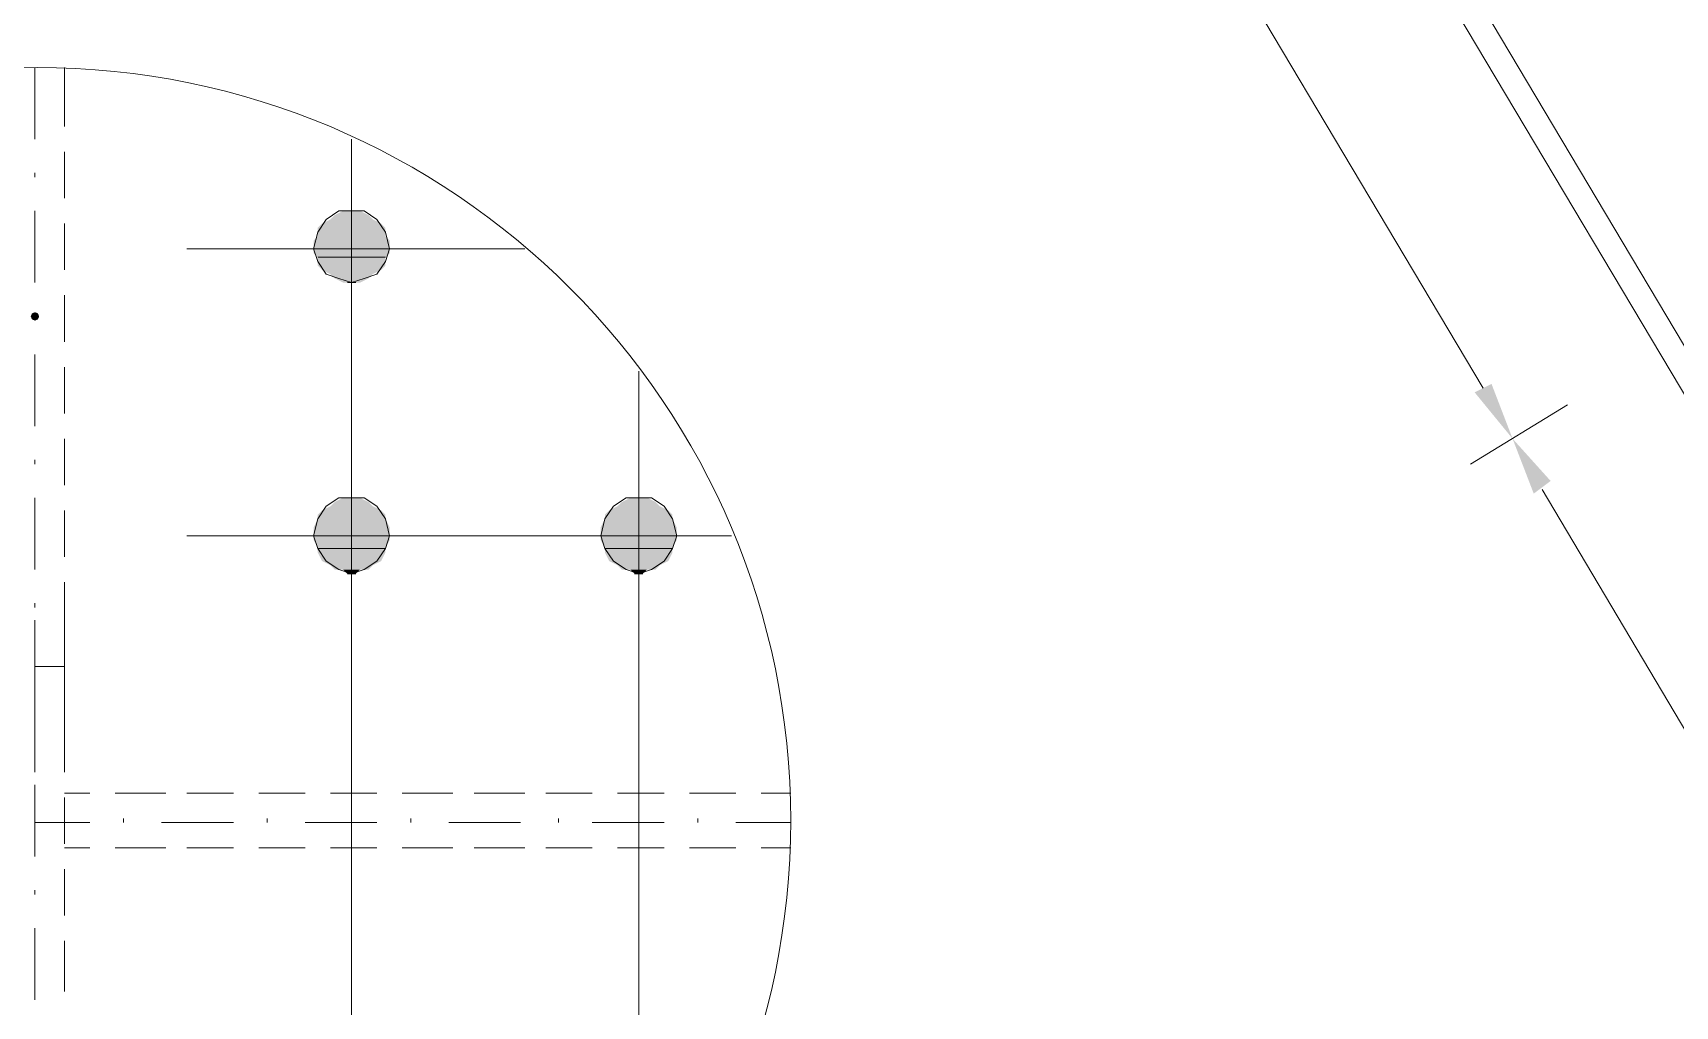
# Model space of a CAD drawing. Header units: millimetres. Extents: x 6 to 291, y 4 to 206.
# Drawn here: x 101.07 to 117.54, y 58.65 to 68.42 of the extents above; entities that cross this region are included whole.
import ezdxf

# ---------------------------------------------------------------- set-up
doc = ezdxf.new("R2010")
doc.units = ezdxf.units.MM
doc.layers.add('C00-00-00', color=7, linetype='Continuous')

msp = doc.modelspace()

# ---------------------------------------------------------------- hatches: boundary and pattern name
at = {"layer": 'C00-00-00'}
h = msp.add_hatch(color=256, dxfattribs=at)
h.dxf.hatch_style = 2
h.paths.add_polyline_path([(104.055333, 66.548005), (103.970664, 66.505663), (104.563337, 66.505663)])
h = msp.add_hatch(color=256, dxfattribs=at)
h.dxf.hatch_style = 2
h.paths.add_polyline_path([(104.097667, 66.590331), (104.055333, 66.548005), (104.478668, 66.548005)])
h = msp.add_hatch(color=256, dxfattribs=at)
h.dxf.hatch_style = 2
h.paths.add_polyline_path([(104.055333, 66.548005), (104.478668, 66.548005), (104.563337, 66.505663)])
h = msp.add_hatch(color=256, dxfattribs=at)
h.dxf.hatch_style = 2
h.paths.add_polyline_path([(104.182336, 66.632674), (104.097667, 66.590331), (104.436334, 66.590331)])
h = msp.add_hatch(color=256, dxfattribs=at)
h.dxf.hatch_style = 2
h.paths.add_polyline_path([(104.097667, 66.590331), (104.436334, 66.590331), (104.478668, 66.548005)])
h = msp.add_hatch(color=256, dxfattribs=at)
h.dxf.hatch_style = 2
h.paths.add_polyline_path([(104.22467, 66.632674), (104.182336, 66.632674), (104.351665, 66.632674)])
h = msp.add_hatch(color=256, dxfattribs=at)
h.dxf.hatch_style = 2
h.paths.add_polyline_path([(104.182336, 66.632674), (104.351665, 66.632674), (104.436334, 66.590331)])
h = msp.add_hatch(color=256, dxfattribs=at)
h.dxf.hatch_style = 2
h.paths.add_polyline_path([(104.22467, 66.632674), (104.309331, 66.632674), (104.351665, 66.632674)])
h = msp.add_hatch(color=256, dxfattribs=at)
h.dxf.hatch_style = 2
h.paths.add_polyline_path([(103.92833, 66.378668), (103.886004, 66.336342), (104.647997, 66.336342)])
h = msp.add_hatch(color=256, dxfattribs=at)
h.dxf.hatch_style = 2
h.paths.add_polyline_path([(103.970664, 66.505663), (103.92833, 66.463336), (104.605663, 66.463336)])
h = msp.add_hatch(color=256, dxfattribs=at)
h.dxf.hatch_style = 2
h.paths.add_polyline_path([(103.92833, 66.463336), (103.92833, 66.378668), (104.605663, 66.378668)])
h = msp.add_hatch(color=256, dxfattribs=at)
h.dxf.hatch_style = 2
h.paths.add_polyline_path([(103.92833, 66.463336), (104.605663, 66.463336), (104.605663, 66.378668)])
h = msp.add_hatch(color=256, dxfattribs=at)
h.dxf.hatch_style = 2
h.paths.add_polyline_path([(103.92833, 66.378668), (104.605663, 66.378668), (104.647997, 66.336342)])
h = msp.add_hatch(color=256, dxfattribs=at)
h.dxf.hatch_style = 2
h.paths.add_polyline_path([(103.970664, 66.505663), (104.563337, 66.505663), (104.605663, 66.463336)])
h = msp.add_hatch(color=256, dxfattribs=at)
h.dxf.hatch_style = 2
h.paths.add_polyline_path([(103.886004, 66.336342), (103.886004, 66.251673), (104.647997, 66.251673)])
h = msp.add_hatch(color=256, dxfattribs=at)
h.dxf.hatch_style = 2
h.paths.add_polyline_path([(103.886004, 66.336342), (104.647997, 66.336342), (104.647997, 66.251673)])
h = msp.add_hatch(color=256, dxfattribs=at)
h.dxf.hatch_style = 2
h.paths.add_polyline_path([(103.886004, 66.251673), (103.886004, 66.209331), (104.647997, 66.209331)])
h = msp.add_hatch(color=256, dxfattribs=at)
h.dxf.hatch_style = 2
h.paths.add_polyline_path([(103.886004, 66.251673), (104.647997, 66.251673), (104.647997, 66.209331)])
h = msp.add_hatch(color=256, dxfattribs=at)
h.dxf.hatch_style = 2
h.paths.add_polyline_path([(103.886004, 66.209331), (103.92833, 66.167004), (104.605663, 66.167004)])
h = msp.add_hatch(color=256, dxfattribs=at)
h.dxf.hatch_style = 2
h.paths.add_polyline_path([(103.886004, 66.209331), (104.647997, 66.209331), (104.605663, 66.167004)])
h = msp.add_hatch(color=256, dxfattribs=at)
h.dxf.hatch_style = 2
h.paths.add_polyline_path([(103.92833, 66.167004), (103.92833, 66.082336), (104.605663, 66.082336)])
h = msp.add_hatch(color=256, dxfattribs=at)
h.dxf.hatch_style = 2
h.paths.add_polyline_path([(103.92833, 66.167004), (104.605663, 66.167004), (104.605663, 66.082336)])
h = msp.add_hatch(color=256, dxfattribs=at)
h.dxf.hatch_style = 2
h.paths.add_polyline_path([(103.92833, 66.082336), (103.970664, 66.04001), (104.563337, 66.04001)])
h = msp.add_hatch(color=256, dxfattribs=at)
h.dxf.hatch_style = 2
h.paths.add_polyline_path([(103.92833, 66.082336), (104.605663, 66.082336), (104.563337, 66.04001)])
h = msp.add_hatch(color=256, dxfattribs=at)
h.dxf.hatch_style = 2
h.paths.add_polyline_path([(103.970664, 66.04001), (104.055333, 65.997667), (104.478668, 65.997667)])
h = msp.add_hatch(color=256, dxfattribs=at)
h.dxf.hatch_style = 2
h.paths.add_polyline_path([(103.970664, 66.04001), (104.563337, 66.04001), (104.478668, 65.997667)])
h = msp.add_hatch(color=256, dxfattribs=at)
h.dxf.hatch_style = 2
h.paths.add_polyline_path([(104.055333, 65.997667), (104.097667, 65.955341), (104.436334, 65.955341)])
h = msp.add_hatch(color=256, dxfattribs=at)
h.dxf.hatch_style = 2
h.paths.add_polyline_path([(104.055333, 65.997667), (104.478668, 65.997667), (104.436334, 65.955341)])
h = msp.add_hatch(color=256, dxfattribs=at)
h.dxf.hatch_style = 2
h.paths.add_polyline_path([(104.097667, 65.955341), (104.182336, 65.912999), (104.351665, 65.912999)])
h = msp.add_hatch(color=256, dxfattribs=at)
h.dxf.hatch_style = 2
h.paths.add_polyline_path([(104.097667, 65.955341), (104.436334, 65.955341), (104.351665, 65.912999)])
h = msp.add_hatch(color=256, dxfattribs=at)
h.dxf.hatch_style = 2
h.paths.add_polyline_path([(104.182336, 65.912999), (104.22467, 65.912999), (104.309331, 65.912999)])
h = msp.add_hatch(color=256, dxfattribs=at)
h.dxf.hatch_style = 2
h.paths.add_polyline_path([(104.182336, 65.912999), (104.351665, 65.912999), (104.309331, 65.912999)])
h = msp.add_hatch(color=256, dxfattribs=at)
h.dxf.hatch_style = 2
h.paths.add_polyline_path([(101.091997, 65.616674), (101.062099, 65.604238), (101.049663, 65.57434), (101.062099, 65.544442), (101.091997, 65.532007), (101.121894, 65.544442), (101.13433, 65.57434), (101.121894, 65.604238)])
h = msp.add_hatch(color=256, dxfattribs=at)
h.dxf.hatch_style = 2
h.paths.add_polyline_path([(115.697, 64.897008), (115.527671, 64.812339), (115.908663, 64.34667)])
h = msp.add_hatch(color=256, dxfattribs=at)
h.dxf.hatch_style = 2
h.paths.add_polyline_path([(116.289664, 63.923343), (116.120335, 63.796332), (115.908663, 64.34667)])
h = msp.add_hatch(color=256, dxfattribs=at)
h.dxf.hatch_style = 2
h.paths.add_polyline_path([(104.182336, 63.754006), (104.097667, 63.711663), (104.436334, 63.711663)])
h = msp.add_hatch(color=256, dxfattribs=at)
h.dxf.hatch_style = 2
h.paths.add_polyline_path([(104.22467, 63.754006), (104.182336, 63.754006), (104.351665, 63.754006)])
h = msp.add_hatch(color=256, dxfattribs=at)
h.dxf.hatch_style = 2
h.paths.add_polyline_path([(104.182336, 63.754006), (104.351665, 63.754006), (104.436334, 63.711663)])
h = msp.add_hatch(color=256, dxfattribs=at)
h.dxf.hatch_style = 2
h.paths.add_polyline_path([(104.22467, 63.754006), (104.309331, 63.754006), (104.351665, 63.754006)])
h = msp.add_hatch(color=256, dxfattribs=at)
h.dxf.hatch_style = 2
h.paths.add_polyline_path([(107.061004, 63.754006), (106.976335, 63.711663), (107.315002, 63.711663)])
h = msp.add_hatch(color=256, dxfattribs=at)
h.dxf.hatch_style = 2
h.paths.add_polyline_path([(107.10333, 63.754006), (107.061004, 63.754006), (107.230333, 63.754006)])
h = msp.add_hatch(color=256, dxfattribs=at)
h.dxf.hatch_style = 2
h.paths.add_polyline_path([(107.061004, 63.754006), (107.230333, 63.754006), (107.315002, 63.711663)])
h = msp.add_hatch(color=256, dxfattribs=at)
h.dxf.hatch_style = 2
h.paths.add_polyline_path([(107.10333, 63.754006), (107.187999, 63.754006), (107.230333, 63.754006)])
h = msp.add_hatch(color=256, dxfattribs=at)
h.dxf.hatch_style = 2
h.paths.add_polyline_path([(103.970664, 63.626995), (103.92833, 63.584669), (104.605663, 63.584669)])
h = msp.add_hatch(color=256, dxfattribs=at)
h.dxf.hatch_style = 2
h.paths.add_polyline_path([(103.92833, 63.584669), (103.92833, 63.542342), (104.605663, 63.542342)])
h = msp.add_hatch(color=256, dxfattribs=at)
h.dxf.hatch_style = 2
h.paths.add_polyline_path([(103.92833, 63.584669), (104.605663, 63.584669), (104.605663, 63.542342)])
h = msp.add_hatch(color=256, dxfattribs=at)
h.dxf.hatch_style = 2
h.paths.add_polyline_path([(104.055333, 63.669337), (103.970664, 63.626995), (104.563337, 63.626995)])
h = msp.add_hatch(color=256, dxfattribs=at)
h.dxf.hatch_style = 2
h.paths.add_polyline_path([(103.970664, 63.626995), (104.563337, 63.626995), (104.605663, 63.584669)])
h = msp.add_hatch(color=256, dxfattribs=at)
h.dxf.hatch_style = 2
h.paths.add_polyline_path([(104.097667, 63.711663), (104.055333, 63.669337), (104.478668, 63.669337)])
h = msp.add_hatch(color=256, dxfattribs=at)
h.dxf.hatch_style = 2
h.paths.add_polyline_path([(104.055333, 63.669337), (104.478668, 63.669337), (104.563337, 63.626995)])
h = msp.add_hatch(color=256, dxfattribs=at)
h.dxf.hatch_style = 2
h.paths.add_polyline_path([(104.097667, 63.711663), (104.436334, 63.711663), (104.478668, 63.669337)])
h = msp.add_hatch(color=256, dxfattribs=at)
h.dxf.hatch_style = 2
h.paths.add_polyline_path([(106.849332, 63.626995), (106.806998, 63.584669), (107.484331, 63.584669)])
h = msp.add_hatch(color=256, dxfattribs=at)
h.dxf.hatch_style = 2
h.paths.add_polyline_path([(106.806998, 63.584669), (106.806998, 63.542342), (107.484331, 63.542342)])
h = msp.add_hatch(color=256, dxfattribs=at)
h.dxf.hatch_style = 2
h.paths.add_polyline_path([(106.806998, 63.584669), (107.484331, 63.584669), (107.484331, 63.542342)])
h = msp.add_hatch(color=256, dxfattribs=at)
h.dxf.hatch_style = 2
h.paths.add_polyline_path([(106.934001, 63.669337), (106.849332, 63.626995), (107.441997, 63.626995)])
h = msp.add_hatch(color=256, dxfattribs=at)
h.dxf.hatch_style = 2
h.paths.add_polyline_path([(106.849332, 63.626995), (107.441997, 63.626995), (107.484331, 63.584669)])
h = msp.add_hatch(color=256, dxfattribs=at)
h.dxf.hatch_style = 2
h.paths.add_polyline_path([(106.976335, 63.711663), (106.934001, 63.669337), (107.357336, 63.669337)])
h = msp.add_hatch(color=256, dxfattribs=at)
h.dxf.hatch_style = 2
h.paths.add_polyline_path([(106.934001, 63.669337), (107.357336, 63.669337), (107.441997, 63.626995)])
h = msp.add_hatch(color=256, dxfattribs=at)
h.dxf.hatch_style = 2
h.paths.add_polyline_path([(106.976335, 63.711663), (107.315002, 63.711663), (107.357336, 63.669337)])
h = msp.add_hatch(color=256, dxfattribs=at)
h.dxf.hatch_style = 2
h.paths.add_polyline_path([(103.92833, 63.542342), (103.886004, 63.457674), (104.647997, 63.457674)])
h = msp.add_hatch(color=256, dxfattribs=at)
h.dxf.hatch_style = 2
h.paths.add_polyline_path([(103.886004, 63.457674), (103.886004, 63.373005), (104.647997, 63.373005)])
h = msp.add_hatch(color=256, dxfattribs=at)
h.dxf.hatch_style = 2
h.paths.add_polyline_path([(103.886004, 63.457674), (104.647997, 63.457674), (104.647997, 63.373005)])
h = msp.add_hatch(color=256, dxfattribs=at)
h.dxf.hatch_style = 2
h.paths.add_polyline_path([(103.92833, 63.542342), (104.605663, 63.542342), (104.647997, 63.457674)])
h = msp.add_hatch(color=256, dxfattribs=at)
h.dxf.hatch_style = 2
h.paths.add_polyline_path([(106.806998, 63.542342), (106.764664, 63.457674), (107.526665, 63.457674)])
h = msp.add_hatch(color=256, dxfattribs=at)
h.dxf.hatch_style = 2
h.paths.add_polyline_path([(106.764664, 63.457674), (106.764664, 63.373005), (107.526665, 63.373005)])
h = msp.add_hatch(color=256, dxfattribs=at)
h.dxf.hatch_style = 2
h.paths.add_polyline_path([(106.764664, 63.457674), (107.526665, 63.457674), (107.526665, 63.373005)])
h = msp.add_hatch(color=256, dxfattribs=at)
h.dxf.hatch_style = 2
h.paths.add_polyline_path([(106.806998, 63.542342), (107.484331, 63.542342), (107.526665, 63.457674)])
h = msp.add_hatch(color=256, dxfattribs=at)
h.dxf.hatch_style = 2
h.paths.add_polyline_path([(103.886004, 63.373005), (103.886004, 63.330663), (104.647997, 63.330663)])
h = msp.add_hatch(color=256, dxfattribs=at)
h.dxf.hatch_style = 2
h.paths.add_polyline_path([(103.886004, 63.373005), (104.647997, 63.373005), (104.647997, 63.330663)])
h = msp.add_hatch(color=256, dxfattribs=at)
h.dxf.hatch_style = 2
h.paths.add_polyline_path([(103.886004, 63.330663), (103.92833, 63.24601), (104.605663, 63.24601)])
h = msp.add_hatch(color=256, dxfattribs=at)
h.dxf.hatch_style = 2
h.paths.add_polyline_path([(103.886004, 63.330663), (104.647997, 63.330663), (104.605663, 63.24601)])
h = msp.add_hatch(color=256, dxfattribs=at)
h.dxf.hatch_style = 2
h.paths.add_polyline_path([(103.92833, 63.24601), (103.92833, 63.203668), (104.605663, 63.203668)])
h = msp.add_hatch(color=256, dxfattribs=at)
h.dxf.hatch_style = 2
h.paths.add_polyline_path([(103.92833, 63.24601), (104.605663, 63.24601), (104.605663, 63.203668)])
h = msp.add_hatch(color=256, dxfattribs=at)
h.dxf.hatch_style = 2
h.paths.add_polyline_path([(106.764664, 63.373005), (106.764664, 63.330663), (107.526665, 63.330663)])
h = msp.add_hatch(color=256, dxfattribs=at)
h.dxf.hatch_style = 2
h.paths.add_polyline_path([(106.764664, 63.373005), (107.526665, 63.373005), (107.526665, 63.330663)])
h = msp.add_hatch(color=256, dxfattribs=at)
h.dxf.hatch_style = 2
h.paths.add_polyline_path([(106.764664, 63.330663), (106.806998, 63.24601), (107.484331, 63.24601)])
h = msp.add_hatch(color=256, dxfattribs=at)
h.dxf.hatch_style = 2
h.paths.add_polyline_path([(106.764664, 63.330663), (107.526665, 63.330663), (107.484331, 63.24601)])
h = msp.add_hatch(color=256, dxfattribs=at)
h.dxf.hatch_style = 2
h.paths.add_polyline_path([(106.806998, 63.24601), (106.806998, 63.203668), (107.484331, 63.203668)])
h = msp.add_hatch(color=256, dxfattribs=at)
h.dxf.hatch_style = 2
h.paths.add_polyline_path([(106.806998, 63.24601), (107.484331, 63.24601), (107.484331, 63.203668)])
h = msp.add_hatch(color=256, dxfattribs=at)
h.dxf.hatch_style = 2
h.paths.add_polyline_path([(103.92833, 63.203668), (103.970664, 63.118999), (104.563337, 63.118999)])
h = msp.add_hatch(color=256, dxfattribs=at)
h.dxf.hatch_style = 2
h.paths.add_polyline_path([(103.92833, 63.203668), (104.605663, 63.203668), (104.563337, 63.118999)])
h = msp.add_hatch(color=256, dxfattribs=at)
h.dxf.hatch_style = 2
h.paths.add_polyline_path([(103.970664, 63.118999), (104.055333, 63.076673), (104.478668, 63.076673)])
h = msp.add_hatch(color=256, dxfattribs=at)
h.dxf.hatch_style = 2
h.paths.add_polyline_path([(103.970664, 63.118999), (104.563337, 63.118999), (104.478668, 63.076673)])
h = msp.add_hatch(color=256, dxfattribs=at)
h.dxf.hatch_style = 2
h.paths.add_polyline_path([(104.055333, 63.076673), (104.097667, 63.034331), (104.436334, 63.034331)])
h = msp.add_hatch(color=256, dxfattribs=at)
h.dxf.hatch_style = 2
h.paths.add_polyline_path([(104.055333, 63.076673), (104.478668, 63.076673), (104.436334, 63.034331)])
h = msp.add_hatch(color=256, dxfattribs=at)
h.dxf.hatch_style = 2
h.paths.add_polyline_path([(106.806998, 63.203668), (106.849332, 63.118999), (107.441997, 63.118999)])
h = msp.add_hatch(color=256, dxfattribs=at)
h.dxf.hatch_style = 2
h.paths.add_polyline_path([(106.806998, 63.203668), (107.484331, 63.203668), (107.441997, 63.118999)])
h = msp.add_hatch(color=256, dxfattribs=at)
h.dxf.hatch_style = 2
h.paths.add_polyline_path([(106.849332, 63.118999), (106.934001, 63.076673), (107.357336, 63.076673)])
h = msp.add_hatch(color=256, dxfattribs=at)
h.dxf.hatch_style = 2
h.paths.add_polyline_path([(106.849332, 63.118999), (107.441997, 63.118999), (107.357336, 63.076673)])
h = msp.add_hatch(color=256, dxfattribs=at)
h.dxf.hatch_style = 2
h.paths.add_polyline_path([(106.934001, 63.076673), (106.976335, 63.034331), (107.315002, 63.034331)])
h = msp.add_hatch(color=256, dxfattribs=at)
h.dxf.hatch_style = 2
h.paths.add_polyline_path([(106.934001, 63.076673), (107.357336, 63.076673), (107.315002, 63.034331)])
h = msp.add_hatch(color=256, dxfattribs=at)
h.dxf.hatch_style = 2
h.paths.add_polyline_path([(104.097667, 63.034331), (104.182336, 63.034331), (104.351665, 63.034331)])
h = msp.add_hatch(color=256, dxfattribs=at)
h.dxf.hatch_style = 2
h.paths.add_polyline_path([(104.097667, 63.034331), (104.436334, 63.034331), (104.351665, 63.034331)])
h = msp.add_hatch(color=256, dxfattribs=at)
h.dxf.hatch_style = 2
h.paths.add_polyline_path([(104.182336, 63.034331), (104.22467, 62.992004), (104.309331, 62.992004)])
h = msp.add_hatch(color=256, dxfattribs=at)
h.dxf.hatch_style = 2
h.paths.add_polyline_path([(104.182336, 63.034331), (104.351665, 63.034331), (104.309331, 62.992004)])
h = msp.add_hatch(color=256, dxfattribs=at)
h.dxf.hatch_style = 2
h.paths.add_polyline_path([(106.976335, 63.034331), (107.061004, 63.034331), (107.230333, 63.034331)])
h = msp.add_hatch(color=256, dxfattribs=at)
h.dxf.hatch_style = 2
h.paths.add_polyline_path([(106.976335, 63.034331), (107.315002, 63.034331), (107.230333, 63.034331)])
h = msp.add_hatch(color=256, dxfattribs=at)
h.dxf.hatch_style = 2
h.paths.add_polyline_path([(107.061004, 63.034331), (107.10333, 62.992004), (107.187999, 62.992004)])
h = msp.add_hatch(color=256, dxfattribs=at)
h.dxf.hatch_style = 2
h.paths.add_polyline_path([(107.061004, 63.034331), (107.230333, 63.034331), (107.187999, 62.992004)])

# ---------------------------------------------------------------- linework, layer by layer
at = {"layer": 'C00-00-00', "lineweight": 5}
for points in [[(72.390002, 141.308671), (121.031001, 59.562999)], [(72.643999, 140.335006), (120.819337, 59.436004)], [(74.930003, 133.223005), (115.612331, 64.854665)], [(101.091997, 68.072008), (101.091997, 67.352333)], [(101.388337, 67.479343), (101.388337, 68.072008)], [(101.388337, 66.759669), (101.388337, 67.225338)], [(101.091997, 66.971332), (101.091997, 67.013674)], [(101.091997, 66.632674), (101.091997, 65.912999)], [(101.388337, 66.04001), (101.388337, 66.505663)], [(101.388337, 65.320334), (101.388337, 65.786004)], [(101.091997, 65.19334), (101.091997, 64.473665)], [(101.388337, 64.600675), (101.388337, 65.066329)], [(116.459001, 64.685328), (115.485336, 64.092664)], [(116.459001, 64.685328), (115.485336, 64.092664)], [(101.388337, 63.881001), (101.388337, 64.34667)], [(101.091997, 64.092664), (101.091997, 64.135006)], [(101.091997, 63.754006), (101.091997, 63.034331)], [(119.041337, 59.055003), (116.205003, 63.838674)], [(101.388337, 63.161342), (101.388337, 63.626995)], [(101.388337, 62.441666), (101.388337, 62.907336)], [(101.091997, 62.65333), (101.091997, 62.695672)], [(101.091997, 61.002333), (101.091997, 62.526335)], [(101.388337, 61.002333), (101.388337, 62.526335)], [(101.091997, 62.314672), (101.091997, 61.594997)], [(101.388337, 61.722008), (101.388337, 62.187677)], [(101.388337, 62.060666), (101.091997, 62.060666)], [(101.388337, 61.002333), (101.388337, 61.468002)], [(101.091997, 61.213996), (101.091997, 61.256338)], [(101.091997, 60.875338), (101.091997, 60.155663)], [(101.642334, 60.790669), (101.388337, 60.790669)], [(102.404336, 60.790669), (101.896332, 60.790669)], [(103.081668, 60.790669), (102.615999, 60.790669)], [(103.801335, 60.790669), (103.335666, 60.790669)], [(104.521002, 60.790669), (104.055333, 60.790669)], [(105.283003, 60.790669), (104.775, 60.790669)], [(106.002671, 60.790669), (105.494667, 60.790669)], [(106.680003, 60.790669), (106.214334, 60.790669)], [(107.39967, 60.790669), (106.934001, 60.790669)], [(108.119337, 60.790669), (107.653668, 60.790669)], [(108.669667, 60.790669), (108.373335, 60.790669)], [(101.388337, 60.282674), (101.388337, 60.748343)], [(101.642334, 60.494337), (101.091997, 60.494337)], [(101.981001, 60.494337), (101.981001, 60.536663)], [(103.081668, 60.494337), (102.362001, 60.494337)], [(103.420335, 60.494337), (103.420335, 60.536663)], [(104.521002, 60.494337), (103.801335, 60.494337)], [(104.859669, 60.494337), (104.859669, 60.536663)], [(105.960336, 60.494337), (105.240669, 60.494337)], [(106.341337, 60.494337), (106.341337, 60.536663)], [(107.39967, 60.494337), (106.680003, 60.494337)], [(107.738337, 60.494337), (107.738337, 60.536663)], [(108.669667, 60.494337), (108.119337, 60.494337)], [(101.642334, 60.240331), (101.388337, 60.240331)], [(102.404336, 60.240331), (101.896332, 60.240331)], [(103.081668, 60.240331), (102.615999, 60.240331)], [(103.801335, 60.240331), (103.335666, 60.240331)], [(104.521002, 60.240331), (104.055333, 60.240331)], [(105.283003, 60.240331), (104.775, 60.240331)], [(106.002671, 60.240331), (105.494667, 60.240331)], [(106.680003, 60.240331), (106.214334, 60.240331)], [(107.39967, 60.240331), (106.934001, 60.240331)], [(108.119337, 60.240331), (107.653668, 60.240331)], [(108.669667, 60.240331), (108.373335, 60.240331)], [(101.388337, 59.562999), (101.388337, 60.028668)], [(101.091997, 59.774662), (101.091997, 59.817004)], [(101.091997, 59.436004), (101.091997, 58.716329)], [(101.388337, 58.800997), (101.388337, 59.309009)]]:
    msp.add_lwpolyline(points, dxfattribs=at)
at = {"layer": 'C00-00-00', "lineweight": 15}
for points in [[(104.266997, 67.352333), (104.266997, 53.636342)], [(102.615999, 66.251673), (106.002671, 66.251673)], [(107.145664, 65.024002), (107.145664, 55.964672)], [(102.615999, 63.373005), (108.077003, 63.373005)]]:
    msp.add_lwpolyline(points, dxfattribs=at)
for points in [[(104.647997, 66.251673), (104.605664, 66.421006), (104.520997, 66.548006), (104.393997, 66.632673), (104.266997, 66.632673), (104.139997, 66.632673), (104.012997, 66.548006), (103.92833, 66.421006), (103.885997, 66.251673), (103.92833, 66.124673), (104.012997, 65.997673), (104.139997, 65.95534), (104.266997, 65.913006), (104.393997, 65.95534), (104.520997, 65.997673), (104.605664, 66.124673)], [(104.647997, 63.373005), (104.605664, 63.542338), (104.520997, 63.669338), (104.393997, 63.754005), (104.266997, 63.754005), (104.139997, 63.754005), (104.012997, 63.669338), (103.92833, 63.542338), (103.885997, 63.373005), (103.92833, 63.246005), (104.012997, 63.119005), (104.139997, 63.034338), (104.266997, 62.992005), (104.393997, 63.034338), (104.520997, 63.119005), (104.605664, 63.246005)], [(107.526665, 63.373005), (107.484332, 63.542338), (107.399665, 63.669338), (107.272665, 63.754005), (107.145665, 63.754005), (107.018665, 63.754005), (106.891665, 63.669338), (106.806998, 63.542338), (106.764665, 63.373005), (106.806998, 63.246005), (106.891665, 63.119005), (107.018665, 63.034338), (107.145665, 62.992005), (107.272665, 63.034338), (107.399665, 63.119005), (107.484332, 63.246005)]]:
    msp.add_lwpolyline(points, close=True, dxfattribs=at)
at = {"layer": 'C00-00-00', "lineweight": 13}
for points in [[(104.22467, 66.632674), (104.309331, 66.632674)], [(103.92833, 66.167004), (104.605663, 66.167004)], [(103.92833, 66.167004), (104.605663, 66.167004)], [(104.22467, 65.912999), (104.309331, 65.912999)], [(104.22467, 63.754006), (104.309331, 63.754006)], [(107.10333, 63.754006), (107.187999, 63.754006)], [(103.92833, 63.24601), (104.605663, 63.24601)], [(103.92833, 63.24601), (104.605663, 63.24601)], [(106.806998, 63.24601), (107.484331, 63.24601)], [(106.806998, 63.24601), (107.484331, 63.24601)], [(104.22467, 62.992004), (104.309331, 62.992004)], [(107.10333, 62.992004), (107.187999, 62.992004)]]:
    msp.add_lwpolyline(points, dxfattribs=at)
at = {"layer": 'C00-00-00', "lineweight": 5}
msp.add_circle((101.113167, 60.515504), 7.5565, dxfattribs=at)

doc.saveas('drawing.dxf')
